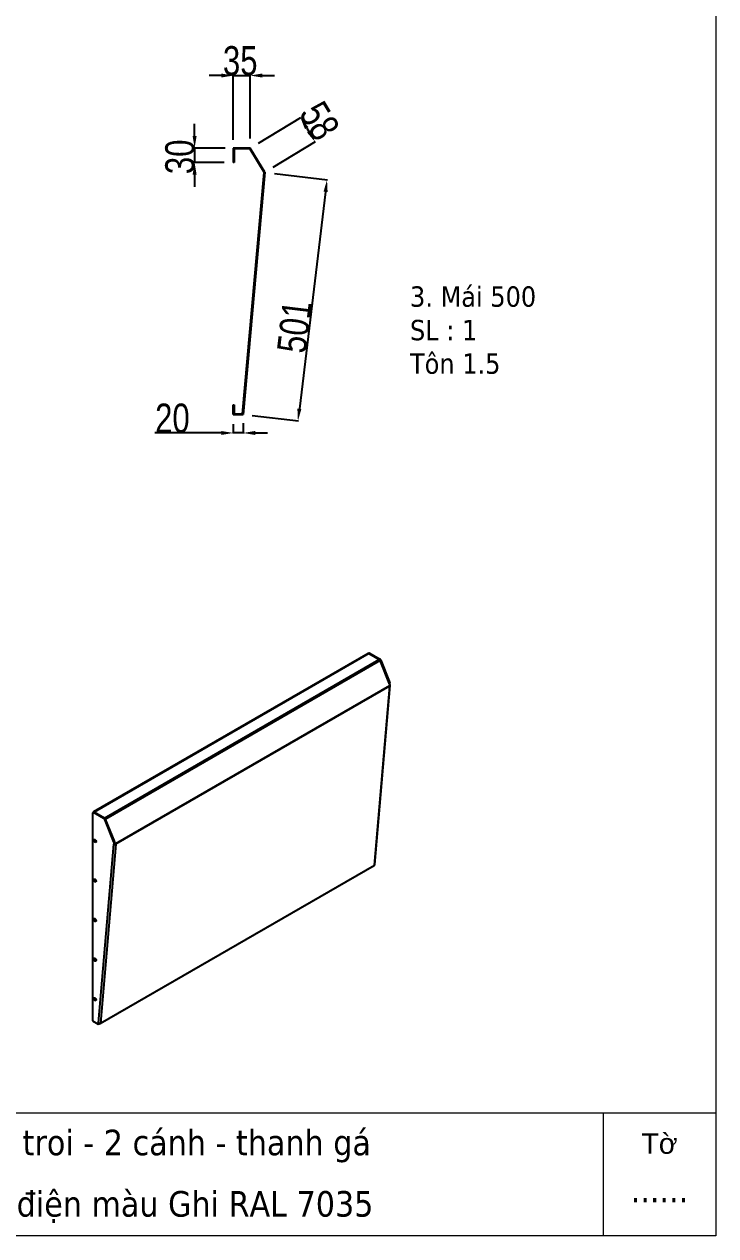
# Model space of a CAD drawing. Header units: inches. Extents: x 21 to 136330, y 8 to 58290.
# Drawn here: x 60298 to 61724, y 35389 to 37889 of the extents above; entities that cross this region are included whole.
import ezdxf
from ezdxf.enums import TextEntityAlignment as Align

# ---------------------------------------------------------------- set-up
doc = ezdxf.new("R2010")
doc.units = ezdxf.units.IN
doc.header["$MEASUREMENT"] = 0
doc.layers.add('0 TĂNG CỨNG', color=7, linetype='Continuous', lineweight=15)
doc.layers.add('@.0.DM. NÉT CHÍNH', color=7, linetype='Continuous')
doc.layers.add('@.DM. KÍCH THƯỚC', color=8, linetype='Continuous', transparency=0.2)
doc.layers.add('@.DM. KÍCH THƯỚC @ 1', color=8, linetype='Continuous', transparency=0.2)
doc.styles.add('ARIAL', font='arial.ttf')
doc.styles.add('Note Text (ISO)', font='tahoma.ttf')
doc.styles.add('roman', font='roman.shx', dxfattribs={"width": 0.8})
doc.styles.add('Tahoma (Input Text)', font='tahoma.ttf')
doc.dimstyles.new('Kích thước Duy Mạnh', dxfattribs={"dimtxt": 30, "dimasz": 25, "dimexe": 1.25, "dimexo": 20, "dimtad": 1, "dimdec": 1, "dimtxsty": 'roman', "dimcen": 2.5, "dimclrd": 8, "dimclre": 8, "dimclrt": 2, "dimadec": 0, "dimazin": 0, "dimtfac": 1, "dimtdec": 1, "dimtix": 1, "dimtmove": 0, "dimatfit": 3, "dimfxl": 1, "dimtfillclr": 1, "dimarcsym": 0})

# ---------------------------------------------------------------- blocks, each defined once
blk = doc.blocks.new('KHUNG KT1')
at = {"color": 7}
for p, q in [((7128, -4752), (0, -4752)), ((6864, -4752), (6864, -5040))]:
    blk.add_line(p, q, dxfattribs=at)
blk.add_lwpolyline([(0, 0), (7128, 0), (7128, -5040), (0, -5040)], close=True, dxfattribs=at)
at = {"color": 2, "insert": (6996, -4824), "char_height": 48, "width": 264, "attachment_point": 5, "style": 'ARIAL'}
blk.add_mtext('Tờ', dxfattribs=at)
at = {"color": 1, "style": 'Tahoma (Input Text)', "flags": 8}
for tag, p in [('#01', (328.9, -4851.1)), ('#03', (1514.7, -4846.3)), ('#05', (2819, -4851.1)), ('#07', (4424, -4851.1)), ('#09', (5172.9, -4851.1)), ('#02', (189.8, -4995.1)), ('#04', (1755.3, -4995.1)), ('#06', (2727.8, -4995.1)), ('#08', (4382.7, -4995.1)), ('#10', (5172.9, -4995.1))]:
    blk.add_attdef(tag, p, '', height=60, dxfattribs=at)
blk.add_attdef('#11', text='', height=60, dxfattribs=at).set_placement((6996, -4961.6), align=Align.CENTER)
at = {"layer": '0 TĂNG CỨNG', "color": 1, "style": 'ARIAL'}
blk.add_attdef('#12', (852.8, -4987.6), '', height=60, dxfattribs=at)
blk = doc.blocks.new('*D2262')
at = {"layer": '@.DM. KÍCH THƯỚC', "lineweight": -2, "transparency": 16777216}
for p, q in [((60704.1, 37782.9), (60679.1, 37782.9)), ((60729.1, 37782.9), (60763.9, 37782.9)), ((60788.9, 37782.9), (60813.9, 37782.9))]:
    blk.add_line(p, q, dxfattribs=at)
at = {"layer": '@.DM. KÍCH THƯỚC', "color": 8, "lineweight": -2, "transparency": 16777216}
for p, q in [((60729.1, 37650.3), (60729.1, 37784.2)), ((60763.9, 37652.9), (60763.9, 37784.2))]:
    blk.add_line(p, q, dxfattribs=at)
at = {"layer": '@.DM. KÍCH THƯỚC', "transparency": 16777216}
for points in [[(60704.1, 37787.1), (60704.1, 37778.8), (60729.1, 37782.9)], [(60788.9, 37787.1), (60788.9, 37778.8), (60763.9, 37782.9)]]:
    blk.add_solid(points, dxfattribs=at)
at = {"layer": 'Defpoints', "color": 0, "transparency": 16777216}
for p in [(60763.9, 37782.9), (60729.1, 37630.3), (60763.9, 37632.9)]:
    blk.add_point(p, dxfattribs=at)
at = {"layer": '@.DM. KÍCH THƯỚC', "color": 2, "transparency": 16777216, "insert": (60707.7, 37843.6), "char_height": 60, "attachment_point": 1, "style": 'roman'}
blk.add_mtext('35', dxfattribs=at)
blk = doc.blocks.new('*D2263')
at = {"layer": '@.DM. KÍCH THƯỚC', "lineweight": -2, "transparency": 16777216}
for p, q in [((60649.3, 37658.3), (60649.3, 37683.3)), ((60649.3, 37633.3), (60649.3, 37603.3)), ((60649.3, 37578.3), (60649.3, 37553.3))]:
    blk.add_line(p, q, dxfattribs=at)
at = {"layer": '@.DM. KÍCH THƯỚC', "color": 8, "lineweight": -2, "transparency": 16777216}
for p, q in [((60712.1, 37633.3), (60648.1, 37633.3)), ((60710.6, 37603.3), (60648.1, 37603.3))]:
    blk.add_line(p, q, dxfattribs=at)
at = {"layer": '@.DM. KÍCH THƯỚC', "transparency": 16777216}
for points in [[(60645.2, 37658.3), (60653.5, 37658.3), (60649.3, 37633.3)], [(60645.2, 37578.3), (60653.5, 37578.3), (60649.3, 37603.3)]]:
    blk.add_solid(points, dxfattribs=at)
at = {"layer": 'Defpoints', "color": 0, "transparency": 16777216}
for p in [(60732.1, 37633.3), (60649.3, 37603.3), (60730.6, 37603.3)]:
    blk.add_point(p, dxfattribs=at)
at = {"layer": '@.DM. KÍCH THƯỚC', "color": 2, "transparency": 16777216, "insert": (60588.7, 37579.5), "char_height": 60, "attachment_point": 1, "rotation": 90, "style": 'roman'}
blk.add_mtext('30', dxfattribs=at)
blk = doc.blocks.new('*D2264')
at = {"layer": '@.DM. KÍCH THƯỚC', "color": 8, "lineweight": -2, "transparency": 16777216}
for p, q in [((60781, 37643.3), (60868.7, 37696.4)), ((60811.1, 37593.7), (60898.8, 37646.8))]:
    blk.add_line(p, q, dxfattribs=at)
at = {"layer": '@.DM. KÍCH THƯỚC', "lineweight": -2, "transparency": 16777216}
blk.add_line((60880.6, 37674.4), (60884.8, 37667.5), dxfattribs=at)
at = {"layer": '@.DM. KÍCH THƯỚC', "transparency": 16777216}
for points in [[(60884.2, 37676.5), (60877, 37672.2), (60867.7, 37695.8)], [(60888.3, 37669.7), (60881.2, 37665.3), (60897.7, 37646.1)]]:
    blk.add_solid(points, dxfattribs=at)
at = {"layer": 'Defpoints', "color": 0, "transparency": 16777216}
for p in [(60897.7, 37646.1), (60763.9, 37632.9), (60794, 37583.3)]:
    blk.add_point(p, dxfattribs=at)
at = {"layer": '@.DM. KÍCH THƯỚC', "color": 2, "transparency": 16777216, "insert": (60914.4, 37735.6), "char_height": 60, "attachment_point": 1, "rotation": 301.1891, "style": 'roman'}
blk.add_mtext('58', dxfattribs=at)
blk = doc.blocks.new('*D2265')
at = {"layer": '@.DM. KÍCH THƯỚC', "color": 8, "lineweight": -2, "transparency": 16777216}
for p, q in [((60813.8, 37580.9), (60923.7, 37567.6)), ((60768.3, 37081.7), (60863.6, 37070.2))]:
    blk.add_line(p, q, dxfattribs=at)
at = {"layer": '@.DM. KÍCH THƯỚC', "lineweight": -2, "transparency": 16777216}
blk.add_line((60919.4, 37543), (60865.4, 37095.2), dxfattribs=at)
at = {"layer": '@.DM. KÍCH THƯỚC', "transparency": 16777216}
for points in [[(60915.3, 37543.5), (60923.6, 37542.5), (60922.4, 37567.8)], [(60861.3, 37095.7), (60869.5, 37094.7), (60862.4, 37070.3)]]:
    blk.add_solid(points, dxfattribs=at)
at = {"layer": 'Defpoints', "color": 0, "transparency": 16777216}
for p in [(60794, 37583.3), (60748.4, 37084.1), (60862.4, 37070.3)]:
    blk.add_point(p, dxfattribs=at)
at = {"layer": '@.DM. KÍCH THƯỚC', "color": 2, "transparency": 16777216, "insert": (60818.8, 37215.1), "char_height": 60, "attachment_point": 1, "rotation": 83.1212, "style": 'roman'}
blk.add_mtext('501', dxfattribs=at)
blk = doc.blocks.new('*D2266')
at = {"layer": '@.DM. KÍCH THƯỚC', "lineweight": -2, "transparency": 16777216}
for p, q in [((60704.1, 37045.5), (60567.2, 37045.5)), ((60749.4, 37045.5), (60729.1, 37045.5)), ((60774.4, 37045.5), (60799.4, 37045.5))]:
    blk.add_line(p, q, dxfattribs=at)
at = {"layer": '@.DM. KÍCH THƯỚC', "color": 8, "lineweight": -2, "transparency": 16777216}
for p, q in [((60729.1, 37063.3), (60729.1, 37044.2)), ((60749.4, 37066), (60749.4, 37044.2))]:
    blk.add_line(p, q, dxfattribs=at)
at = {"layer": '@.DM. KÍCH THƯỚC', "transparency": 16777216}
for points in [[(60704.1, 37049.6), (60704.1, 37041.3), (60729.1, 37045.5)], [(60774.4, 37049.6), (60774.4, 37041.3), (60749.4, 37045.5)]]:
    blk.add_solid(points, dxfattribs=at)
at = {"layer": 'Defpoints', "color": 0, "transparency": 16777216}
for p in [(60729.1, 37083.3), (60749.4, 37086), (60729.1, 37045.5)]:
    blk.add_point(p, dxfattribs=at)
at = {"layer": '@.DM. KÍCH THƯỚC', "color": 2, "transparency": 16777216, "insert": (60567.8, 37106.1), "char_height": 60, "attachment_point": 1, "style": 'roman'}
blk.add_mtext('20', dxfattribs=at)

msp = doc.modelspace()

# ---------------------------------------------------------------- linework, layer by layer
at = {"layer": '@.0.DM. NÉT CHÍNH', "color": 0}
for p, q in [((60729.1217, 37633.3295), (60729.1217, 37603.3295)), ((60764.1217, 37633.3295), (60729.1217, 37633.3295)), ((60730.6217, 37631.8295), (60730.6217, 37603.3295)), ((60763.2724, 37631.8295), (60730.6217, 37631.8295)), ((60763.2724, 37631.8295), (60792.572, 37582.9972)), ((60794.1222, 37583.3292), (60764.1217, 37633.3295)), ((60730.6217, 37603.3295), (60729.1217, 37603.3295)), ((60747.7897, 37084.8294), (60792.572, 37582.9972)), ((60794.1222, 37583.3292), (60749.1217, 37083.3294)), ((60729.1217, 37084.8294), (60729.1217, 37083.3294)), ((60729.1217, 37084.8294), (60747.7897, 37084.8294)), ((60729.1217, 37083.3294), (60749.1217, 37083.3294)), ((61007.0861, 36590.5824), (60440.6936, 36263.5755)), ((61008.5861, 36590.4338), (60442.1936, 36263.4269)), ((60463.62, 36251.0563), (61030.0125, 36578.0632)), ((61031.8315, 36575.8238), (60465.439, 36248.8169)), ((61007.4397, 36590.7865), (61008.5003, 36591.3989)), ((61008.5861, 36590.4338), (61030.0125, 36578.0632)), ((61008.9397, 36590.6379), (61010.0004, 36591.2503)), ((61030.366, 36578.2673), (61008.9397, 36590.6379)), ((61010.0004, 36591.2503), (61031.4267, 36578.8797)), ((61030.366, 36578.2673), (61031.4267, 36578.8797)), ((61031.8315, 36575.8238), (61052.0688, 36525.1933)), ((61032.1851, 36576.0279), (61033.2457, 36576.6403)), ((61050.9388, 36529.1089), (61032.1851, 36576.0279)), ((61033.2457, 36576.6403), (61051.9995, 36529.7213)), ((60486.3833, 36198.5947), (61051.3617, 36524.785)), ((61051.6546, 36523.1261), (60486.6763, 36196.9357)), ((61020.0808, 36154.0898), (61051.6546, 36523.1261)), ((61020.9579, 36155.283), (61052.5317, 36524.3193)), ((61050.8621, 36528.2122), (61050.9388, 36529.1089)), ((61051.9995, 36529.7213), (61050.9388, 36529.1089)), ((61051.3617, 36524.785), (61052.0688, 36525.1933)), ((61051.6926, 36526.1344), (61051.9995, 36529.7213)), ((60438.6581, 36261.3857), (60438.658, 36243.4228)), ((60439.2794, 36262.759), (60440.3401, 36263.3714)), ((60440.7794, 36262.6104), (60441.8401, 36263.2228)), ((60462.2057, 36250.2398), (60440.7794, 36262.6104)), ((60441.8401, 36263.2228), (60463.2664, 36250.8522)), ((60442.1936, 36263.4269), (60442.1936, 36263.0187)), ((60463.62, 36251.0563), (60442.1936, 36263.4269)), ((60462.2057, 36250.2398), (60463.2664, 36250.8522)), ((60463.62, 36250.6138), (60463.62, 36251.0563)), ((60464.0248, 36248.0004), (60465.0854, 36248.6128)), ((60482.7785, 36201.0814), (60464.0248, 36248.0004)), ((60465.439, 36248.8169), (60465.0201, 36248.7685)), ((60465.0854, 36248.6128), (60483.8392, 36201.6938)), ((60485.6762, 36198.1864), (60465.439, 36248.8169)), ((60438.658, 36243.4228), (60438.658, 35833.9491)), ((60450.8692, 35828.1237), (60482.443, 36197.1599)), ((60486.6763, 36196.9357), (60455.1025, 35827.8995)), ((60482.7785, 36201.0814), (60482.443, 36197.1599)), ((60483.5037, 36197.7722), (60482.443, 36197.1599)), ((60483.8392, 36201.6938), (60482.7785, 36201.0814)), ((60483.5037, 36197.7722), (60483.8392, 36201.6938)), ((60483.7481, 36200.6297), (60484.7667, 36198.0814)), ((60484.7667, 36198.0814), (60485.6762, 36198.1864)), ((60485.6203, 36197.6601), (60486.6763, 36196.9357)), ((60485.6762, 36198.1864), (60486.3833, 36198.5947)), ((60454.4905, 35826.7503), (61019.4688, 36152.9407)), ((60455.1025, 35827.8995), (61020.0808, 36154.0898)), ((60438.658, 35833.9491), (60438.658, 35832.7243)), ((60438.658, 35832.7243), (60450.6695, 35825.7895)), ((60450.8692, 35828.1237), (60450.6695, 35825.7895)), ((60450.6695, 35825.7895), (60451.7301, 35826.4018)), ((60451.838, 35827.6627), (60451.7301, 35826.4018)), ((60451.7634, 35826.7909), (60452.2834, 35826.4907)), ((60452.2834, 35826.4907), (60452.2834, 35827.5475)), ((60452.9905, 35826.8989), (60452.2834, 35826.4907)), ((60452.9905, 35826.8989), (60452.9905, 35827.4575))]:
    msp.add_line(p, q, dxfattribs=at)
at = {"layer": '@.0.DM. NÉT CHÍNH'}
for p, q in [((60729.1217, 37083.3294), (60729.1217, 37103.3294)), ((60729.1217, 37103.3294), (60730.6217, 37103.3294)), ((60730.6217, 37103.3294), (60730.6218, 37084.8294))]:
    msp.add_line(p, q, dxfattribs=at)
at = {"layer": '@.0.DM. NÉT CHÍNH', "color": 0}
for centre, major_axis, ratio, start_param, end_param in [((61008.5861, 36587.9843), (-1.5, 2.5981), 0.577350269, 5.497784598, 6.283185307), ((61008.9397, 36588.1884), (-1.5, 2.5981), 0.577350269, 5.497784598, 6.40131096), ((61010.0003, 36588.8008), (-1.5, 2.5981), 0.577350269, 5.497784598, 6.283185307), ((61030.0125, 36575.6137), (1.5, -2.5981), 0.577350269, 1.325819367, 2.356191944), ((61030.366, 36575.8179), (-1.5, 2.5981), 0.577350269, 4.46741202, 5.497784598), ((61031.4267, 36576.4302), (1.5, -2.5981), 0.577350269, 1.325819367, 2.356191944), ((61049.5426, 36524.575), (-1.5, 2.5981), 0.577350269, 3.833124464, 4.46741202), ((61049.5426, 36524.575), (2.9891, -0.2557), 0.628922868, 5.54933845, 7.002051245), ((60440.7794, 36260.1609), (-1.5, 2.5981), 0.577350269, 5.497784598, 7.068580924), ((60441.8401, 36260.7733), (-1.5, 2.5981), 0.577350269, 5.497784598, 6.283185307), ((60442.1936, 36260.9774), (-1.5, 2.5981), 0.577350269, 5.497784598, 6.40131096), ((60462.2057, 36247.7903), (-1.5, 2.5981), 0.577350269, 4.46741202, 5.497784598), ((60463.2664, 36248.4027), (1.5, -2.5981), 0.577350269, 1.325819367, 2.356191944), ((60463.62, 36248.6068), (-1.5, 2.5981), 0.577350269, 4.46741202, 5.497784598), ((60444.6684, 36204.435), (-1.75, 3.0311), 0.577350269, 0.307887092, 2.833705562), ((60484.5643, 36198.3846), (2.9891, -0.2557), 0.628922868, 3.978542123, 5.54933845), ((60484.5643, 36198.3846), (-1.4945, 0.1279), 0.628922868, 0.836949469, 2.407745796), ((60484.5643, 36198.3846), (-0.75, 1.299), 0.577350269, 3.833124464, 4.236707718), ((60484.5643, 36198.3846), (1.5, -2.5981), 0.577350269, 0.69153181, 1.325819367), ((61017.9688, 36155.5388), (1.5, -2.5981), 0.577350269, 0, 0.69153181), ((61017.9688, 36155.5388), (2.9891, -0.2557), 0.628922868, 5.54933845, 6.283185307), ((60444.6684, 36122.7854), (-1.75, 3.0311), 0.577350269, 0.307887092, 2.833705562), ((60444.6684, 36041.1357), (-1.75, 3.0311), 0.577350269, 0.307887092, 2.833705562), ((60444.6684, 35959.4861), (-1.75, 3.0311), 0.577350269, 0.307887092, 2.833705562), ((60444.6684, 35877.8364), (-1.75, 3.0311), 0.577350269, 0.307887092, 2.833705562), ((60452.9905, 35829.3484), (-2.9891, 0.2557), 0.628922868, 0.836949469, 2.407745796), ((60452.9905, 35829.3484), (1.5, -2.5981), 0.577350269, 5.497784598, 6.974717117)]:
    msp.add_ellipse(centre, major_axis=major_axis, ratio=ratio, start_param=start_param, end_param=end_param, dxfattribs=at)
for centre in [(60443.6078, 36203.8227), (60443.6078, 36122.173), (60443.6078, 36040.5234), (60443.6078, 35958.8737), (60443.6078, 35877.224)]:
    msp.add_ellipse(centre, major_axis=(1.75, -3.0311), ratio=0.577350269, dxfattribs=at)

# ---------------------------------------------------------------- block references
at = {"layer": '0 TĂNG CỨNG', "color": 1}
ref = msp.add_blockref('KHUNG KT1', (55456.5906, 39820.7875), dxfattribs=dict(at, xscale=0.8792977987369557, yscale=0.8792977987369557, zscale=0.8792977987369557))
ref.add_attrib('#10', 'Sơn tĩnh điện màu Ghi RAL 7035', (60005.1101, 35428.6418), dxfattribs={"layer": '0', "color": 1, "height": 52.757868, "style": 'Tahoma (Input Text)'})
ref.add_attrib('#09', 'Tủ ngoài troi - 2 cánh - thanh gá', (60005.1101, 35555.2607), dxfattribs={"layer": '0', "color": 1, "height": 52.757868, "style": 'Tahoma (Input Text)'})
ref.add_attrib('#11', '......', dxfattribs={"layer": '0', "color": 1, "height": 52.75787, "style": 'Tahoma (Input Text)'}).set_placement((61608.1437, 35458.033), align=Align.CENTER)

# ---------------------------------------------------------------- texts
at = {"layer": '@.0.DM. NÉT CHÍNH', "color": 2, "insert": (61093.5575, 37347.9509), "char_height": 42, "width": 551.411705, "attachment_point": 1, "line_spacing_factor": 0.987884, "style": 'Note Text (ISO)'}
msp.add_mtext('3. Mái 500\\PSL : 1\\PTôn 1.5', dxfattribs=at)

# ---------------------------------------------------------------- dimensions: what is measured, and where the dimension line sits
at = {"layer": '@.DM. KÍCH THƯỚC @ 1', "color": 0}
for base, p1, p2, picture, middle in [((60763.9013, 37782.9401), (60729.1217, 37630.3295), (60763.9013, 37632.9401), '*D2262', (60746.5115, 37782.9401)), ((60729.1217, 37045.4663), (60749.4366, 37085.9747), (60729.1217, 37083.3294), '*D2266', (60606.6575, 37045.4663))]:
    dim = msp.add_linear_dim(base=base, p1=p1, p2=p2, dimstyle='Kích thước Duy Mạnh', override={"dimscale": 1, "dimtxt": 60, "dimdec": 0, "dimclrd": 256, "dimtdec": 0, "dimtix": 1, "dimtofl": 1, "dimtmove": 0, "dimatfit": 1}, dxfattribs=at)
    dim.commit()
    dim.dimension.update_dxf_attribs({"geometry": picture, "text_midpoint": middle, "dimtype": 128})
for base, p1, p2, angle, override, picture, middle in [((60897.719, 37646.1079), (60763.9013, 37632.9401), (60793.9554, 37583.2935), 121.1891039, {"dimscale": 1, "dimtxt": 60, "dimdec": 0, "dimclrd": 256, "dimtdec": 0, "dimtix": 1, "dimtofl": 1, "dimtmove": 0, "dimatfit": 1}, '*D2264', (60882.6919, 37670.9312)), ((60649.3445, 37603.3295), (60732.1217, 37633.3295), (60730.6217, 37603.3295), 270, {"dimscale": 1, "dimtxt": 60, "dimdec": 0, "dimclrd": 256, "dimtdec": 0, "dimtix": 1, "dimtofl": 1, "dimtmove": 0, "dimatfit": 1}, '*D2263', (60649.3445, 37618.3295)), ((60862.3979, 37070.3396), (60793.9554, 37583.2935), (60748.4497, 37084.0862), 83.1211609, {"dimscale": 1, "dimtxt": 60, "dimdec": 0, "dimclrd": 256, "dimtdec": 0, "dimtix": 1, "dimtofl": 0, "dimtmove": 0, "dimatfit": 1}, '*D2265', (60885.1508, 37258.9433))]:
    dim = msp.add_linear_dim(base=base, p1=p1, p2=p2, angle=angle, dimstyle='Kích thước Duy Mạnh', override=override, dxfattribs=at)
    dim.commit()
    dim.dimension.update_dxf_attribs({"geometry": picture, "text_midpoint": middle, "dimtype": 128})

doc.saveas('drawing.dxf')
